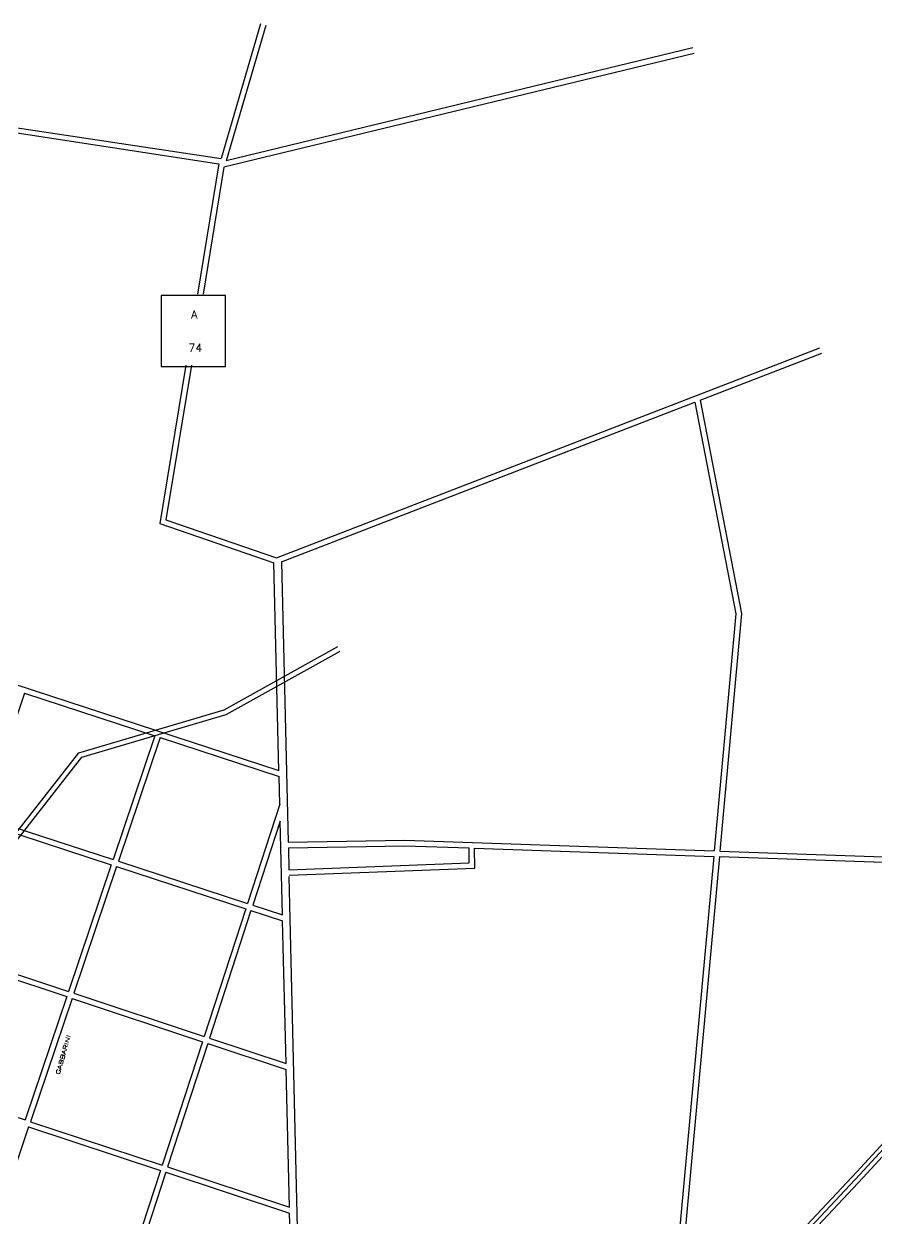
# Model space of a CAD drawing. Header units: millimetres. Extents: x 4375152 to 4409667, y 6523746 to 6549185.
# Drawn here: x 4390062 to 4392191, y 6533501 to 6536485 of the extents above; entities that cross this region are included whole.
import ezdxf
from ezdxf.enums import TextEntityAlignment as Align

# ---------------------------------------------------------------- set-up
doc = ezdxf.new("R2010")
doc.units = ezdxf.units.MM
for name, color, linetype in [('CANAL', 252, 'Continuous'), ('FERROCARRIL', 252, 'VÍAS'), ('LINEA CALLE', 252, 'Continuous'), ('NOMBRE CALLE', 252, 'Continuous')]:
    doc.layers.add(name, color=color, linetype=linetype)
doc.styles.add('ROMANS', font='romans')
doc.linetypes.add('VÍAS', pattern='A,3.81,[130,ltypeshp.shx,S=6.35,R=0,X=0,Y=0],3.81', length=7.62)

msp = doc.modelspace()

# ---------------------------------------------------------------- linework, layer by layer
at = {"layer": 'CANAL', "transparency": 33554687}
for p, q in [((4390561.6, 6534770.9), (4390846.3, 6534928.7)), ((4390566.6, 6534758.8), (4390852, 6534917)), ((4390198.8, 6534663.6), (4390561.6, 6534770.9)), ((4390206.5, 6534652.3), (4390566.6, 6534758.8)), ((4389948, 6534343.1), (4390198.8, 6534663.6)), ((4389957, 6534333.4), (4390206.5, 6534652.3))]:
    msp.add_line(p, q, dxfattribs=at)
at = {"layer": 'FERROCARRIL', "ltscale": 0.3, "transparency": 33554687, "flags": 128}
msp.add_lwpolyline([(4393910.1, 6535520.1), (4392150.2, 6533609.3), (4391117.1, 6532506.6)], dxfattribs=at)
at = {"layer": 'LINEA CALLE', "transparency": 33554687}
for p, q in [((4390652.4, 6536484.8), (4390554.1, 6536148.3)), ((4390665.9, 6536480.9), (4390567, 6536142.6)), ((4391733.1, 6536424.9), (4390567, 6536142.6)), ((4391736.3, 6536411.2), (4390561.3, 6536126.8)), ((4389263.3, 6536342.3), (4390554.1, 6536148.3)), ((4389264.5, 6536332.5), (4390548.5, 6536135.3)), ((4390548.5, 6536135.3), (4390495, 6535809.2)), ((4390561.3, 6536126.8), (4390509.1, 6535809.2)), ((4390692.6, 6535150.3), (4392050, 6535675.2)), ((4391750.9, 6535544.5), (4392055, 6535662.1)), ((4390465.9, 6535632.4), (4390400.9, 6535236.1)), ((4390480.1, 6535632.4), (4390416.6, 6535245.4)), ((4390705.4, 6535140.3), (4391737.6, 6535539.4)), ((4391737.6, 6535539.4), (4391840.6, 6535010.7)), ((4391750.9, 6535544.5), (4391854.7, 6535011.4)), ((4388705.6, 6535271.8), (4390698.7, 6534619.1)), ((4390400.9, 6535236.1), (4390686.2, 6535137.7)), ((4390416.6, 6535245.4), (4390692.6, 6535150.3)), ((4390698.7, 6534619.1), (4390686.2, 6535137.7)), ((4390705.4, 6535140.3), (4390722, 6534440.3)), ((4391840.6, 6535010.7), (4391786.4, 6534418.4)), ((4391854.7, 6535011.4), (4391800.4, 6534417.9)), ((4390063.2, 6534812.5), (4389959.2, 6534503.1)), ((4390063.2, 6534812.5), (4390388.6, 6534705.9)), ((4390388.6, 6534705.9), (4390284.3, 6534396.8)), ((4390401.9, 6534701.6), (4390297.6, 6534392.5)), ((4390401.9, 6534701.6), (4390699.1, 6534604.2)), ((4390700.8, 6534534.8), (4390699.1, 6534604.2)), ((4390700.8, 6534534.8), (4390620.1, 6534287.1)), ((4389954.7, 6534489.8), (4390279.8, 6534383.5)), ((4389959.2, 6534503.1), (4390284.3, 6534396.8)), ((4390701.8, 6534492.7), (4390633.4, 6534282.7)), ((4390707.5, 6534258.5), (4390701.8, 6534492.7)), ((4390722, 6534440.3), (4391013.6, 6534445.1)), ((4391013.6, 6534445.1), (4391786.4, 6534418.4)), ((4390722.3, 6534426.3), (4391013.5, 6534431.1)), ((4390722.3, 6534426.3), (4390723.6, 6534371.4)), ((4391013.5, 6534431.1), (4391173.7, 6534425.6)), ((4391174.1, 6534388.3), (4391173.7, 6534425.6)), ((4391187.7, 6534425.1), (4391785.2, 6534404.4)), ((4391188.3, 6534374.8), (4391187.7, 6534425.1)), ((4391800.4, 6534417.9), (4392815, 6534382.9)), ((4390297.6, 6534392.5), (4390620.1, 6534287.1)), ((4390723.6, 6534371.4), (4391174.1, 6534388.3)), ((4391785.2, 6534404.4), (4391666.5, 6533107.8)), ((4391799.2, 6534404), (4391682.1, 6533124.6)), ((4391799.2, 6534404), (4392821.4, 6534368.6)), ((4390279.8, 6534383.5), (4390173, 6534067.3)), ((4390293.1, 6534379.2), (4390186.3, 6534062.9)), ((4390293.1, 6534379.2), (4390615.7, 6534273.7)), ((4390724, 6534357.5), (4391188.3, 6534374.8)), ((4390615.7, 6534273.7), (4390511.8, 6533954.8)), ((4390629, 6534269.4), (4390525.1, 6533950.4)), ((4390629, 6534269.4), (4390707.9, 6534243.6)), ((4390633.4, 6534282.7), (4390707.5, 6534258.5)), ((4390716.5, 6533886.9), (4390707.9, 6534243.6)), ((4389844.5, 6534161.7), (4390168.6, 6534054.1)), ((4389849, 6534175), (4390173, 6534067.3)), ((4390186.3, 6534062.9), (4390511.8, 6533954.8)), ((4390168.6, 6534054.1), (4390064.6, 6533746.1)), ((4390181.9, 6534049.7), (4390077.9, 6533741.7)), ((4390181.9, 6534049.7), (4390507.5, 6533941.5)), ((4390507.5, 6533941.5), (4390407, 6533633)), ((4390525.1, 6533950.4), (4390716.5, 6533886.9)), ((4390520.8, 6533937.1), (4390420.3, 6533628.6)), ((4390520.8, 6533937.1), (4390716.9, 6533872)), ((4389740.8, 6533853.1), (4390064.6, 6533746.1)), ((4390725.2, 6533527.9), (4390716.9, 6533872)), ((4390077.9, 6533741.7), (4390407, 6533633)), ((4390073.4, 6533728.5), (4389971, 6533425.1)), ((4390073.4, 6533728.5), (4390402.6, 6533619.7)), ((4390402.6, 6533619.7), (4390303.8, 6533316.3)), ((4390415.9, 6533615.3), (4390317.1, 6533311.9)), ((4390415.9, 6533615.3), (4390725.6, 6533513.1)), ((4390420.3, 6533628.6), (4390725.2, 6533527.9)), ((4390733.8, 6533175.6), (4390725.6, 6533513.1))]:
    msp.add_line(p, q, dxfattribs=at)
at = {"layer": 'LINEA CALLE', "transparency": 33554687, "flags": 128}
for points in [[(4391102.6, 6532506.6), (4392142.4, 6533616.6), (4392866.9, 6534403.1)], [(4391131.7, 6532506.6), (4392158, 6533602.1), (4392882.8, 6534389)]]:
    msp.add_lwpolyline(points, dxfattribs=at)
at = {"layer": 'LINEA CALLE', "linetype": 'ByBlock', "transparency": 33554687}
msp.add_lwpolyline([(4390723.5, 6534354.1), (4390750.1, 6533229.5, 0.412537), (4390755.2, 6533224.6), (4391286.7, 6533234.2, -0.289922), (4391291.3, 6533231.4), (4391301.6, 6533210.5), (4391311, 6532841.3, 0.38931), (4391315.7, 6532836.4), (4391412.3, 6532830.6)], format="xyb", dxfattribs=at)
at = {"layer": 'NOMBRE CALLE', "transparency": 33554687}
msp.add_lwpolyline([(4390404.5, 6535805.9), (4390404.5, 6535629.1), (4390565, 6535629.1), (4390565, 6535805.9)], close=True, dxfattribs=at)

# ---------------------------------------------------------------- texts
at = {"layer": 'NOMBRE CALLE', "transparency": 33554687, "style": 'ROMANS'}
for s, p in [('A', (4390487.4, 6535759)), ('74', (4390489.9, 6535675.3))]:
    msp.add_text(s, height=20, dxfattribs=at).set_placement(p, align=Align.MIDDLE)
at = {"layer": 'NOMBRE CALLE', "transparency": 33554687, "style": 'ROMANS', "width": 1.5}
msp.add_text('GABBARINI', height=10, rotation=74.1594, dxfattribs=at).set_placement((4390150.8, 6533858.7))

doc.saveas('drawing.dxf')
